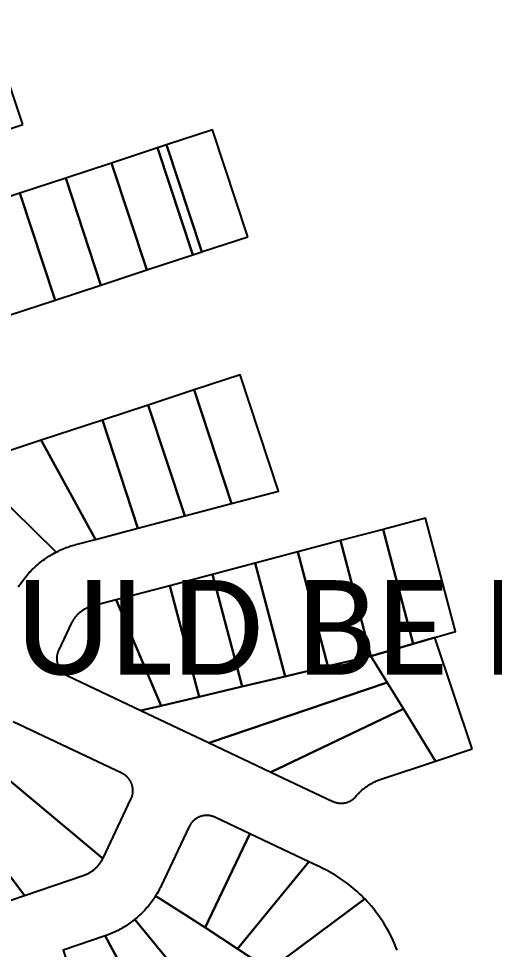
# Model space of a CAD drawing. Header units: metres. Extents: x 620457 to 624057, y 4872349 to 4874194.
# Drawn here: x 621170.8 to 621318.5, y 4873755.6 to 4874044.8 of the extents above; entities that cross this region are included whole.
import ezdxf

# ---------------------------------------------------------------- set-up
doc = ezdxf.new("R2010")
doc.units = ezdxf.units.M
doc.header["$LTSCALE"] = 10
doc.header["$MEASUREMENT"] = 0
doc.layers.add('Aurora_Parcel', color=252, linetype='Continuous')
doc.layers.add('telMAX -QC', color=4, linetype='Continuous')
doc.styles.add('Legen', font='calibri.ttf')

msp = doc.modelspace()

# ---------------------------------------------------------------- linework, layer by layer
at = {"layer": 'Aurora_Parcel'}
for points in [[(621172.14, 4874011.93), (621161.06, 4874044.8), (621146.88, 4874039.9), (621147.02, 4874039.5), (621157.89, 4874007.23), (621172.14, 4874011.93)], [(621241.97, 4873977.02), (621231.02, 4874010.27), (621216.77, 4874005.57), (621227.74, 4873972.33), (621227.93, 4873972.39), (621241.97, 4873977.02)], [(621227.74, 4873972.33), (621216.77, 4874005.57), (621213.92, 4874004.62), (621224.87, 4873971.38), (621227.74, 4873972.33)], [(621199.67, 4873999.93), (621210.63, 4873966.69), (621224.87, 4873971.38), (621213.92, 4874004.62), (621199.67, 4873999.93)], [(621210.63, 4873966.69), (621199.67, 4873999.93), (621185.43, 4873995.24), (621196.37, 4873961.99), (621210.63, 4873966.69)], [(621196.37, 4873961.99), (621185.43, 4873995.24), (621171.18, 4873990.54), (621182.13, 4873957.3), (621196.37, 4873961.99)], [(621182.13, 4873957.3), (621171.18, 4873990.54), (621156.93, 4873985.84), (621167.88, 4873952.6), (621182.13, 4873957.3)], [(621225.3, 4873929.41), (621236.92, 4873894.15), (621251.45, 4873897.99), (621239.55, 4873934.1), (621225.3, 4873929.41)], [(621211.06, 4873924.71), (621222.39, 4873890.31), (621236.92, 4873894.15), (621225.3, 4873929.41), (621211.06, 4873924.71)], [(621222.39, 4873890.31), (621211.06, 4873924.71), (621196.81, 4873920.02), (621207.85, 4873886.47), (621222.39, 4873890.31)], [(621207.85, 4873886.47), (621196.81, 4873920.02), (621177.81, 4873913.76), (621194.7, 4873882.99), (621207.85, 4873886.47)], [(621194.7, 4873882.99), (621177.81, 4873913.76), (621155.02, 4873906.25), (621161.18, 4873900.12), (621168.93, 4873892.4), (621182.41, 4873878.99), (621182.48, 4873879.03), (621183.16, 4873879.37), (621183.63, 4873879.6), (621184.11, 4873879.81), (621184.59, 4873880.02), (621185.08, 4873880.22), (621185.57, 4873880.41), (621186.06, 4873880.59), (621186.55, 4873880.76), (621187.05, 4873880.93), (621187.55, 4873881.08), (621188.05, 4873881.23), (621188.55, 4873881.37), (621194.7, 4873882.99)], [(621283.96, 4873886.1), (621293.35, 4873850.55), (621300.08, 4873852.51), (621306.51, 4873854.39), (621297.2, 4873889.6), (621283.96, 4873886.1)], [(621293.35, 4873850.55), (621283.96, 4873886.1), (621270.71, 4873882.6), (621280.19, 4873846.71), (621293.35, 4873850.55)], [(621280.19, 4873846.71), (621270.71, 4873882.6), (621257.47, 4873879.1), (621266.86, 4873843.55), (621280.19, 4873846.71)], [(621244.22, 4873875.6), (621253.52, 4873840.4), (621266.86, 4873843.55), (621257.47, 4873879.1), (621244.22, 4873875.6)], [(621253.52, 4873840.4), (621244.22, 4873875.6), (621230.99, 4873872.09), (621240.19, 4873837.24), (621253.52, 4873840.4)], [(621240.19, 4873837.24), (621230.99, 4873872.09), (621217.74, 4873868.6), (621226.85, 4873834.08), (621240.19, 4873837.24)], [(621226.85, 4873834.08), (621217.74, 4873868.6), (621201.11, 4873864.2), (621215.1, 4873831.3), (621226.85, 4873834.08)], [(621215.1, 4873831.3), (621201.11, 4873864.2), (621193.67, 4873862.24), (621193.61, 4873862.22), (621193.5, 4873862.19), (621193.34, 4873862.14), (621193.17, 4873862.09), (621193, 4873862.04), (621192.84, 4873861.99), (621192.67, 4873861.92), (621192.51, 4873861.86), (621192.35, 4873861.79), (621192.19, 4873861.73), (621192.03, 4873861.66), (621191.87, 4873861.58), (621191.59, 4873861.44), (621191.43, 4873861.36), (621191.28, 4873861.28), (621191.13, 4873861.19), (621190.98, 4873861.1), (621190.83, 4873861.01), (621190.68, 4873860.91), (621190.54, 4873860.81), (621190.4, 4873860.72), (621190.25, 4873860.62), (621190.11, 4873860.51), (621189.98, 4873860.4), (621189.77, 4873860.24), (621189.64, 4873860.13), (621189.51, 4873860.02), (621189.38, 4873859.9), (621189.26, 4873859.78), (621189.13, 4873859.66), (621189.01, 4873859.53), (621188.89, 4873859.41), (621188.77, 4873859.28), (621188.65, 4873859.15), (621188.54, 4873859.02), (621188.43, 4873858.88), (621188.27, 4873858.68), (621188.16, 4873858.54), (621188.06, 4873858.4), (621187.96, 4873858.26), (621187.86, 4873858.12), (621187.76, 4873857.97), (621187.67, 4873857.82), (621187.58, 4873857.67), (621187.49, 4873857.52), (621187.4, 4873857.37), (621187.32, 4873857.22), (621187.24, 4873857.06), (621187.13, 4873856.83), (621183.25, 4873848.63), (621183.2, 4873848.54), (621183.16, 4873848.43), (621183.12, 4873848.34), (621183.07, 4873848.24), (621183.04, 4873848.14), (621183, 4873848.05), (621182.96, 4873847.95), (621182.93, 4873847.85), (621182.9, 4873847.75), (621182.87, 4873847.65), (621182.82, 4873847.45), (621182.77, 4873847.35), (621182.77, 4873847.25), (621182.75, 4873847.15), (621182.73, 4873847.04), (621182.71, 4873846.94), (621182.7, 4873846.83), (621182.68, 4873846.73), (621182.67, 4873846.63), (621182.66, 4873846.52), (621182.65, 4873846.42), (621182.65, 4873846.29), (621182.65, 4873846.18), (621182.65, 4873846.08), (621182.65, 4873845.98), (621182.65, 4873845.87), (621182.65, 4873845.77), (621182.65, 4873845.66), (621182.65, 4873845.56), (621182.66, 4873845.45), (621182.67, 4873845.35), (621182.68, 4873845.23), (621182.7, 4873845.11), (621182.72, 4873845.01), (621182.74, 4873844.91), (621182.76, 4873844.79), (621182.77, 4873844.7), (621182.8, 4873844.6), (621182.83, 4873844.5), (621182.85, 4873844.4), (621182.88, 4873844.3), (621182.91, 4873844.2), (621182.93, 4873844.1), (621182.99, 4873843.97), (621183.02, 4873843.87), (621183.06, 4873843.77), (621183.09, 4873843.68), (621183.14, 4873843.58), (621183.18, 4873843.48), (621183.23, 4873843.39), (621183.27, 4873843.3), (621183.32, 4873843.21), (621183.36, 4873843.11), (621183.42, 4873843.02), (621183.49, 4873842.9), (621183.54, 4873842.82), (621183.6, 4873842.73), (621183.67, 4873842.64), (621183.72, 4873842.56), (621183.78, 4873842.46), (621183.84, 4873842.39), (621183.9, 4873842.31), (621183.97, 4873842.22), (621184.03, 4873842.14), (621184.09, 4873842.06), (621184.19, 4873841.96), (621184.26, 4873841.88), (621184.33, 4873841.81), (621184.41, 4873841.75), (621184.48, 4873841.66), (621184.56, 4873841.59), (621184.63, 4873841.52), (621184.71, 4873841.44), (621184.79, 4873841.38), (621184.87, 4873841.32), (621184.96, 4873841.25), (621185.06, 4873841.17), (621185.14, 4873841.11), (621185.23, 4873841.05), (621185.32, 4873840.99), (621185.4, 4873840.94), (621185.49, 4873840.88), (621185.58, 4873840.83), (621185.67, 4873840.77), (621185.77, 4873840.73), (621185.86, 4873840.67), (621185.95, 4873840.63), (621186.07, 4873840.57), (621186.13, 4873840.54), (621208.79, 4873829.81), (621215.1, 4873831.3)], [(621311.59, 4873817.87), (621300.08, 4873852.51), (621293.35, 4873850.55), (621280.19, 4873846.71), (621285.25, 4873838.5), (621290.3, 4873830.29), (621300.26, 4873814.1), (621311.59, 4873817.87)], [(621285.25, 4873838.5), (621280.19, 4873846.71), (621266.86, 4873843.55), (621253.52, 4873840.4), (621240.19, 4873837.24), (621226.85, 4873834.08), (621215.1, 4873831.3), (621208.79, 4873829.81), (621229.99, 4873819.77), (621285.25, 4873838.5)], [(621285.25, 4873838.5), (621229.99, 4873819.77), (621249.14, 4873810.7), (621290.3, 4873830.29), (621285.25, 4873838.5)], [(621300.26, 4873814.1), (621290.3, 4873830.29), (621249.14, 4873810.7), (621268.41, 4873801.57), (621268.58, 4873801.5), (621268.67, 4873801.46), (621268.77, 4873801.42), (621268.87, 4873801.38), (621268.97, 4873801.34), (621269.06, 4873801.31), (621269.16, 4873801.28), (621269.26, 4873801.25), (621269.36, 4873801.22), (621269.47, 4873801.19), (621269.64, 4873801.15), (621269.75, 4873801.11), (621269.85, 4873801.1), (621269.95, 4873801.09), (621270.06, 4873801.07), (621270.16, 4873801.05), (621270.26, 4873801.04), (621270.37, 4873801.03), (621270.47, 4873801.02), (621270.58, 4873801.01), (621270.76, 4873801), (621270.86, 4873801), (621270.97, 4873801), (621271.07, 4873801), (621271.18, 4873801), (621271.28, 4873801.01), (621271.39, 4873801.01), (621271.49, 4873801.02), (621271.6, 4873801.03), (621271.7, 4873801.04), (621271.88, 4873801.07), (621271.98, 4873801.08), (621272.09, 4873801.1), (621272.2, 4873801.11), (621272.29, 4873801.14), (621272.39, 4873801.17), (621272.5, 4873801.19), (621272.6, 4873801.22), (621272.7, 4873801.25), (621272.8, 4873801.28), (621272.97, 4873801.34), (621273.07, 4873801.37), (621273.17, 4873801.4), (621273.26, 4873801.45), (621273.35, 4873801.49), (621273.46, 4873801.53), (621273.55, 4873801.58), (621273.64, 4873801.62), (621273.74, 4873801.67), (621273.83, 4873801.72), (621273.99, 4873801.81), (621274.09, 4873801.86), (621274.17, 4873801.92), (621274.26, 4873801.98), (621274.35, 4873802.03), (621274.43, 4873802.09), (621274.53, 4873802.15), (621274.6, 4873802.22), (621274.68, 4873802.29), (621274.77, 4873802.35), (621274.91, 4873802.46), (621274.98, 4873802.53), (621275.06, 4873802.6), (621275.14, 4873802.68), (621275.21, 4873802.75), (621275.29, 4873802.82), (621275.36, 4873802.9), (621275.43, 4873802.98), (621275.5, 4873803.06), (621275.57, 4873803.14), (621275.77, 4873803.37), (621275.97, 4873803.6), (621276.18, 4873803.83), (621276.4, 4873804.05), (621276.6, 4873804.28), (621276.84, 4873804.49), (621277.06, 4873804.71), (621277.28, 4873804.91), (621277.52, 4873805.12), (621277.88, 4873805.42), (621278.12, 4873805.61), (621278.36, 4873805.8), (621278.61, 4873805.99), (621278.86, 4873806.17), (621279.11, 4873806.35), (621279.37, 4873806.52), (621279.63, 4873806.69), (621279.89, 4873806.85), (621280.16, 4873807.01), (621280.56, 4873807.24), (621280.84, 4873807.39), (621281.11, 4873807.53), (621281.39, 4873807.66), (621281.67, 4873807.8), (621281.94, 4873807.93), (621282.23, 4873808.06), (621282.52, 4873808.17), (621282.81, 4873808.29), (621283.1, 4873808.39), (621283.39, 4873808.5), (621283.54, 4873808.55), (621283.72, 4873808.61), (621300.26, 4873814.1)], [(621172.6, 4873772.36), (621147.39, 4873805.95), (621138.63, 4873797.74), (621135.8, 4873796.75), (621150.65, 4873764.87), (621172.6, 4873772.36)], [(621229.38, 4873797.2), (621229.27, 4873797.2), (621229.17, 4873797.2), (621229.07, 4873797.2), (621228.96, 4873797.2), (621228.86, 4873797.19), (621228.75, 4873797.18), (621228.65, 4873797.17), (621228.54, 4873797.16), (621228.44, 4873797.15), (621228.34, 4873797.15), (621228.21, 4873797.12), (621228.1, 4873797.1), (621228, 4873797.08), (621227.9, 4873797.06), (621227.8, 4873797.03), (621227.69, 4873797.01), (621227.58, 4873796.98), (621227.49, 4873796.95), (621227.4, 4873796.92), (621227.29, 4873796.89), (621227.19, 4873796.84), (621227.07, 4873796.81), (621226.97, 4873796.77), (621226.88, 4873796.73), (621226.78, 4873796.69), (621226.69, 4873796.64), (621226.59, 4873796.6), (621226.5, 4873796.55), (621226.4, 4873796.5), (621226.31, 4873796.45), (621226.22, 4873796.4), (621226.13, 4873796.35), (621226.02, 4873796.28), (621225.92, 4873796.22), (621225.84, 4873796.17), (621225.76, 4873796.11), (621225.67, 4873796.05), (621225.59, 4873795.97), (621225.51, 4873795.92), (621225.42, 4873795.85), (621225.34, 4873795.79), (621225.25, 4873795.72), (621225.19, 4873795.65), (621225.09, 4873795.56), (621225.01, 4873795.49), (621224.93, 4873795.41), (621224.87, 4873795.34), (621224.8, 4873795.26), (621224.73, 4873795.18), (621224.66, 4873795.11), (621224.59, 4873795.02), (621224.52, 4873794.94), (621224.46, 4873794.86), (621224.4, 4873794.78), (621224.32, 4873794.66), (621224.26, 4873794.59), (621224.2, 4873794.5), (621224.14, 4873794.42), (621224.09, 4873794.32), (621224.03, 4873794.22), (621223.98, 4873794.14), (621223.93, 4873794.05), (621223.88, 4873793.96), (621223.84, 4873793.86), (621223.79, 4873793.77), (621215.05, 4873775.31), (621214.81, 4873774.84), (621214.59, 4873774.38), (621214.34, 4873773.91), (621214.09, 4873773.45), (621213.82, 4873773), (621213.34, 4873772.2), (621228.77, 4873762.34), (621242.63, 4873791.49), (621231.77, 4873796.63), (621231.66, 4873796.68), (621231.57, 4873796.72), (621231.48, 4873796.76), (621231.37, 4873796.8), (621231.27, 4873796.84), (621231.17, 4873796.87), (621231.08, 4873796.91), (621230.98, 4873796.94), (621230.88, 4873796.97), (621230.77, 4873797), (621230.67, 4873797.02), (621230.55, 4873797.05), (621230.44, 4873797.07), (621230.34, 4873797.09), (621230.23, 4873797.11), (621230.13, 4873797.13), (621230.03, 4873797.15), (621229.93, 4873797.16), (621229.82, 4873797.17), (621229.73, 4873797.18), (621229.61, 4873797.19), (621229.51, 4873797.19), (621229.38, 4873797.2)], [(621260.94, 4873782.81), (621242.63, 4873791.49), (621228.77, 4873762.34), (621238.74, 4873755.79), (621260.94, 4873782.81)], [(621278.29, 4873771.25), (621277.72, 4873771.84), (621277.13, 4873772.41), (621276.54, 4873772.96), (621275.94, 4873773.54), (621275.33, 4873774.07), (621274.71, 4873774.6), (621274.08, 4873775.12), (621273.44, 4873775.63), (621272.65, 4873776.23), (621271.99, 4873776.72), (621271.32, 4873777.2), (621270.65, 4873777.65), (621269.97, 4873778.1), (621269.28, 4873778.53), (621268.58, 4873778.96), (621267.88, 4873779.37), (621267.16, 4873779.77), (621266.44, 4873780.16), (621265.72, 4873780.53), (621264.62, 4873781.07), (621264.55, 4873781.1), (621260.94, 4873782.81), (621238.74, 4873755.79), (621248.71, 4873749.19), (621278.29, 4873771.25)], [(621231.81, 4873734.44), (621206.92, 4873764.92), (621206.71, 4873764.76), (621206.3, 4873764.43), (621205.88, 4873764.11), (621205.46, 4873763.81), (621205.03, 4873763.5), (621204.6, 4873763.22), (621204.16, 4873762.93), (621203.72, 4873762.64), (621203.07, 4873762.25), (621202.61, 4873761.99), (621202.15, 4873761.74), (621201.69, 4873761.49), (621201.21, 4873761.26), (621200.74, 4873761.02), (621200.28, 4873760.81), (621199.8, 4873760.61), (621199.32, 4873760.4), (621198.83, 4873760.2), (621198.34, 4873760.02), (621197.63, 4873759.76), (621214.46, 4873728.52), (621231.81, 4873734.44)], [(621214.46, 4873728.52), (621197.63, 4873759.76), (621184.61, 4873755.32), (621195.9, 4873722.19), (621210.16, 4873727.05), (621214.46, 4873728.52)]]:
    msp.add_lwpolyline(points, close=True, dxfattribs=at)
for points in [[(621170.72, 4873868.17), (621171, 4873868.62), (621171.29, 4873869.05), (621171.59, 4873869.49), (621171.89, 4873869.91), (621172.2, 4873870.34), (621172.52, 4873870.75), (621172.99, 4873871.35), (621173.33, 4873871.76), (621173.67, 4873872.15), (621174.02, 4873872.54), (621174.38, 4873872.93), (621174.74, 4873873.3), (621175.11, 4873873.68), (621175.48, 4873874.04), (621175.86, 4873874.4), (621176.25, 4873874.74), (621176.64, 4873875.1), (621177.04, 4873875.44), (621177.64, 4873875.92), (621178.05, 4873876.24), (621178.46, 4873876.55), (621178.9, 4873876.86), (621179.33, 4873877.16), (621179.76, 4873877.45), (621180.2, 4873877.73), (621180.66, 4873878.01), (621181.1, 4873878.27), (621181.55, 4873878.53), (621182.01, 4873878.8), (621182.41, 4873878.99), (621182.41, 4873878.99), (621168.93, 4873892.4)], [(621158.26, 4873816.12), (621196.97, 4873783.87), (621196.97, 4873783.87), (621197.01, 4873783.95), (621205.68, 4873802.26), (621205.71, 4873802.34), (621205.77, 4873802.44), (621205.81, 4873802.54), (621205.85, 4873802.64), (621205.89, 4873802.73), (621205.92, 4873802.83), (621205.96, 4873802.93), (621205.98, 4873803.04), (621206.03, 4873803.13), (621206.06, 4873803.23), (621206.08, 4873803.33), (621206.11, 4873803.44), (621206.14, 4873803.55), (621206.16, 4873803.64), (621206.18, 4873803.74), (621206.19, 4873803.85), (621206.22, 4873803.95), (621206.23, 4873804.05), (621206.25, 4873804.16), (621206.26, 4873804.26), (621206.27, 4873804.38), (621206.27, 4873804.47), (621206.27, 4873804.6), (621206.29, 4873804.72), (621206.29, 4873804.81), (621206.29, 4873804.91), (621206.29, 4873805.02), (621206.29, 4873805.12), (621206.27, 4873805.23), (621206.27, 4873805.33), (621206.27, 4873805.45), (621206.26, 4873805.54), (621206.24, 4873805.65), (621206.23, 4873805.78), (621206.21, 4873805.87), (621206.19, 4873805.98), (621206.17, 4873806.08), (621206.15, 4873806.2), (621206.14, 4873806.29), (621206.1, 4873806.39), (621206.08, 4873806.49), (621206.05, 4873806.59), (621206.02, 4873806.69), (621205.98, 4873806.79), (621205.94, 4873806.92), (621205.91, 4873807.01), (621205.87, 4873807.11), (621205.83, 4873807.21), (621205.79, 4873807.31), (621205.74, 4873807.4), (621205.69, 4873807.5), (621205.65, 4873807.59), (621205.61, 4873807.68), (621205.56, 4873807.78), (621205.51, 4873807.87), (621205.44, 4873807.98), (621205.38, 4873808.07), (621205.33, 4873808.16), (621205.27, 4873808.25), (621205.2, 4873808.33), (621205.15, 4873808.42), (621205.09, 4873808.49), (621205.03, 4873808.58), (621204.96, 4873808.67), (621204.89, 4873808.75), (621204.83, 4873808.83), (621204.74, 4873808.94), (621204.67, 4873809.01), (621204.6, 4873809.09), (621204.52, 4873809.15), (621204.45, 4873809.22), (621204.37, 4873809.3), (621204.29, 4873809.38), (621204.21, 4873809.44), (621204.14, 4873809.5), (621204.05, 4873809.57), (621203.97, 4873809.64), (621203.87, 4873809.72), (621203.78, 4873809.78), (621203.7, 4873809.84), (621203.61, 4873809.9), (621203.52, 4873809.96), (621203.43, 4873810.01), (621203.34, 4873810.06), (621203.25, 4873810.12), (621203.16, 4873810.17), (621203.07, 4873810.22), (621202.98, 4873810.26), (621202.83, 4873810.33), (621169.12, 4873826.3)], [(621147.39, 4873805.95), (621172.6, 4873772.36), (621191.16, 4873778.69), (621191.4, 4873778.77), (621191.58, 4873778.84), (621191.73, 4873778.9), (621191.89, 4873778.97), (621192.05, 4873779.04), (621192.21, 4873779.11), (621192.37, 4873779.19), (621192.52, 4873779.27), (621192.68, 4873779.35), (621192.83, 4873779.43), (621192.98, 4873779.53), (621193.2, 4873779.65), (621193.35, 4873779.74), (621193.49, 4873779.84), (621193.64, 4873779.94), (621193.78, 4873780.04), (621193.92, 4873780.14), (621194.06, 4873780.26), (621194.2, 4873780.36), (621194.33, 4873780.47), (621194.46, 4873780.58), (621194.59, 4873780.68), (621194.76, 4873780.87), (621194.91, 4873780.99), (621195.03, 4873781.11), (621195.15, 4873781.23), (621195.27, 4873781.36), (621195.39, 4873781.49), (621195.51, 4873781.62), (621195.62, 4873781.75), (621195.73, 4873781.89), (621195.84, 4873782.03), (621195.95, 4873782.16), (621196.14, 4873782.44), (621196.24, 4873782.59), (621196.34, 4873782.72), (621196.43, 4873782.88), (621196.53, 4873783.03), (621196.61, 4873783.18), (621196.7, 4873783.33), (621196.78, 4873783.49), (621196.86, 4873783.64), (621196.94, 4873783.8), (621196.97, 4873783.87), (621196.97, 4873783.87), (621158.26, 4873816.12)], [(621248.71, 4873749.19), (621238.74, 4873755.79), (621228.77, 4873762.34), (621213.34, 4873772.2), (621213.06, 4873771.75), (621212.77, 4873771.32), (621212.47, 4873770.89), (621211.95, 4873770.18), (621211.64, 4873769.76), (621211.32, 4873769.36), (621210.99, 4873768.95), (621210.64, 4873768.56), (621210.3, 4873768.17), (621209.95, 4873767.77), (621209.59, 4873767.39), (621209.22, 4873767.02), (621208.84, 4873766.65), (621208.47, 4873766.29), (621207.91, 4873765.77), (621207.52, 4873765.43), (621207.12, 4873765.09), (621206.92, 4873764.92), (621231.81, 4873734.44)], [(621288.38, 4873755.31), (621288.08, 4873756.07), (621287.76, 4873756.83), (621287.45, 4873757.58), (621287.12, 4873758.33), (621286.77, 4873759.07), (621286.41, 4873759.8), (621286.03, 4873760.53), (621285.65, 4873761.25), (621285.06, 4873762.31), (621284.63, 4873763.01), (621284.2, 4873763.7), (621283.76, 4873764.39), (621283.3, 4873765.08), (621282.84, 4873765.75), (621282.37, 4873766.41), (621281.88, 4873767.06), (621281.38, 4873767.71), (621280.87, 4873768.35), (621280.35, 4873768.97), (621279.55, 4873769.9), (621279, 4873770.5), (621278.29, 4873771.25), (621248.71, 4873749.19)]]:
    msp.add_lwpolyline(points, dxfattribs=at)

# ---------------------------------------------------------------- texts
at = {"layer": 'telMAX -QC', "ltscale": 1.5, "insert": (620876.32, 4873870.31), "char_height": 29.3772, "attachment_point": 1, "style": 'Legen'}
msp.add_mtext_dynamic_manual_height_columns('ALL DROPS SHOULD BE IN RED COLOR', width=1063.6682, gutter_width=146.89, heights=[0], dxfattribs=at)

doc.saveas('drawing.dxf')
